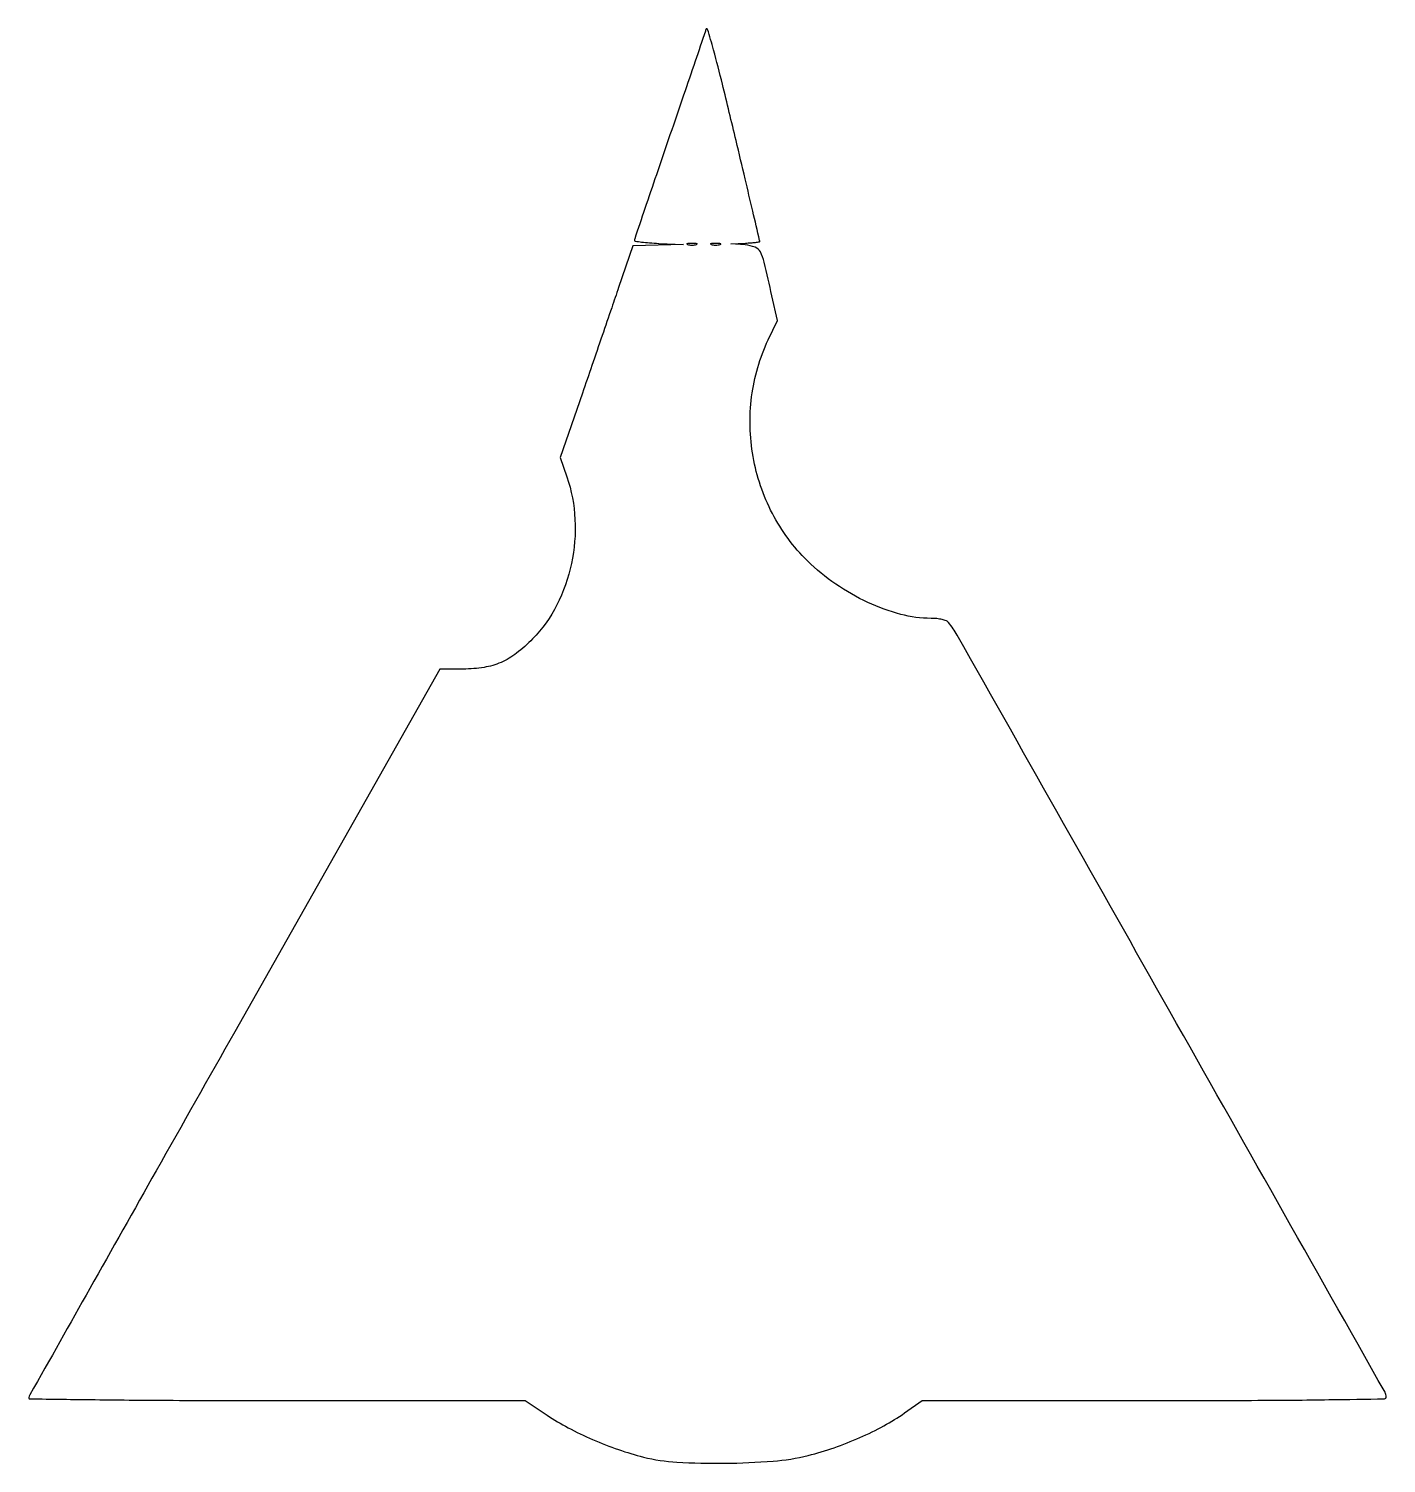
# Model space of a CAD drawing. Extents: x 0 to 401, y 0 to 424.
import ezdxf

# ---------------------------------------------------------------- set-up
doc = ezdxf.new("R2010")
doc.units = 0

msp = doc.modelspace()

# ---------------------------------------------------------------- linework, layer by layer
for points in [[(200.06768, 423.905463, -0.05342), (199.963319, 423.438962, -0.000069), (196.935506, 414.510966, -0.000608), (193.530422, 404.515032, -0.000374), (189.5, 392.759077, 0.000527), (185.47439, 381.00545, 0.000858), (182.084375, 371.01739, 0.000091), (179.071959, 362.086169, 0.081461), (179, 361.647423, 0.371916), (179.202198, 361.41319, 0.005592), (181.129687, 361.150685, 0.01193), (183.470233, 360.915103, 0.007223), (186.25, 360.742507), (193.5, 360.397394), (185.991794, 360.198697), (178.483588, 360), (174.326622, 347.75, -0.000414), (172.279307, 341.733207, -0.000167), (169.473031, 333.517187, -0.000165), (166.445133, 324.671487, -0.000209), (163.641199, 316.5), (157.112743, 297.5), (159.05889, 291.778067, -0.06983), (161.449419, 279.240829, -0.064412), (160.405544, 266.16557, -0.065304), (156.103391, 253.954452, -0.075917), (148.948428, 243.947053, -0.035455), (144.174349, 239.694608, -0.061376), (139.607047, 236.992738, -0.062906), (134.601036, 235.520916, -0.039265), (128.5, 235.020626), (121.5, 234.997328), (61, 127.933308, 0.000129), (37.779015, 86.815418, 0.000213), (18.173958, 52.044792, 0.000011), (0.501195, 20.668401, 0.042615), (0.166667, 19.934644, 0.514139), (0.462994, 19.508135, 0.000254), (19.730832, 19.252047, 0.002218), (42.787726, 19.059614, 0.000977), (73.284249, 19), (146.735165, 19), (153.206972, 14.66018, 0.026348), (159.396883, 10.966421, 0.018983), (166.650705, 7.485906, 0.018715), (174.295252, 4.503406, 0.022679), (181.671094, 2.308727, 0.046473), (191.540436, 0.807259, 0.016982), (205.677229, 0.465996, 0.017134), (219.926971, 1.094674, 0.041679), (230.301349, 2.786598, 0.02208), (237.95021, 5.061846, 0.020458), (245.569859, 8.05402, 0.021032), (252.669807, 11.546588, 0.028368), (258.749518, 15.323941), (263.979489, 19), (332.489744, 19, 0.00094), (363.081995, 19.057544, 0.0028), (384.040171, 19.25374, 0.000465), (400.498778, 19.515276, 0.409296), (401, 20.024999, 0.129283), (400.626323, 21.446039, 0.000009), (337.103294, 133.873996, 0.000026), (274.29221, 245.024194, 0.041031), (271.762728, 248.75, 0.131159), (271.102693, 249.232781, 0.033435), (269.826908, 249.632812, 0.031743), (268.256915, 249.908036, 0.027526), (266.587654, 250, -0.065287), (257.641977, 251.173075, -0.043687), (247.925145, 254.699064, -0.041612), (238.42068, 260.123214, -0.043455), (230.093043, 266.977073, -0.079385), (219.727567, 280.990101, -0.075804), (214.038328, 297.757129, -0.075746), (213.602517, 315.469591, -0.079065), (218.501886, 332.229393), (221.211432, 337.95204), (219.588928, 345.244885, 0.003403), (217.308817, 355.174252, 0.062585), (216.17937, 358.197479, 0.182057), (214.61191, 359.594831, 0.069558), (211.718446, 360.269337), (207.5, 360.650586), (211.75, 360.825293, 0.007475), (213.379518, 360.916698, 0.012351), (214.751563, 361.048386, 0.005981), (215.877931, 361.198336, 0.372551), (216, 361.339426, 0.057745), (215.968488, 361.61137, 0.000028), (213.946095, 370.218501, 0.000399), (211.688799, 379.788667, 0.000243), (209.007984, 391.089426, 0.001617), (204.982852, 407.780367, 0.006528), (202.361528, 417.922384, 0.009023), (200.60023, 423.955866, 0.811215)], [(197.25, 360.337719, -0.057986), (196.679992, 360.181385, -0.037979), (196, 360.12966, -0.037979), (195.320008, 360.181385, -0.057986), (194.75, 360.337719, -0.174857), (194.540618, 360.525001, -0.447206), (194.601562, 360.693942, -0.078554), (195.10856, 360.810911, -0.017491), (196, 360.842105, -0.017491), (196.89144, 360.810911, -0.078554), (197.398438, 360.693942, -0.447206), (197.459382, 360.525001, -0.174857)], [(204.25, 360.337719, -0.057986), (203.679992, 360.181385, -0.037979), (203, 360.12966, -0.037979), (202.320008, 360.181385, -0.057986), (201.75, 360.337719, -0.174857), (201.540618, 360.525001, -0.447206), (201.601562, 360.693942, -0.078554), (202.10856, 360.810911, -0.017491), (203, 360.842105, -0.017491), (203.89144, 360.810911, -0.078554), (204.398438, 360.693942, -0.447206), (204.459382, 360.525001, -0.174857)]]:
    msp.add_lwpolyline(points, format="xyb", close=True)

doc.saveas('drawing.dxf')
